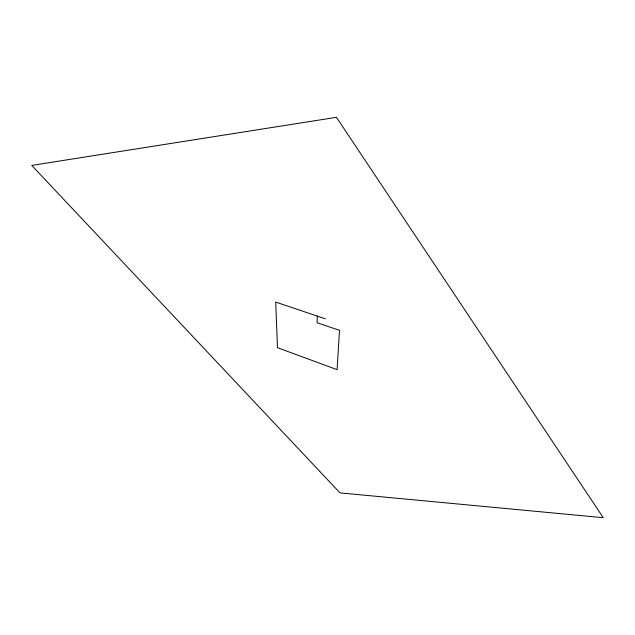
<?xml version="1.0" encoding="UTF-8"?>
<svg xmlns="http://www.w3.org/2000/svg" width="635" height="635" viewBox="0 0 635 635"><rect width="100%" height="100%" fill="white"/><g stroke="black" fill="none" stroke-linecap="round" stroke-linejoin="round"><path stroke-width="0.95" d="M317.27 316.103L317.103 322.747L339.503 330.327L337.09 369.665L277.471 347.678L275.717 302.077L325.35 318.826M336.463 117.316L31.75 165.41L339.987 492.887L603.25 517.684L336.463 117.316"/></g></svg>
